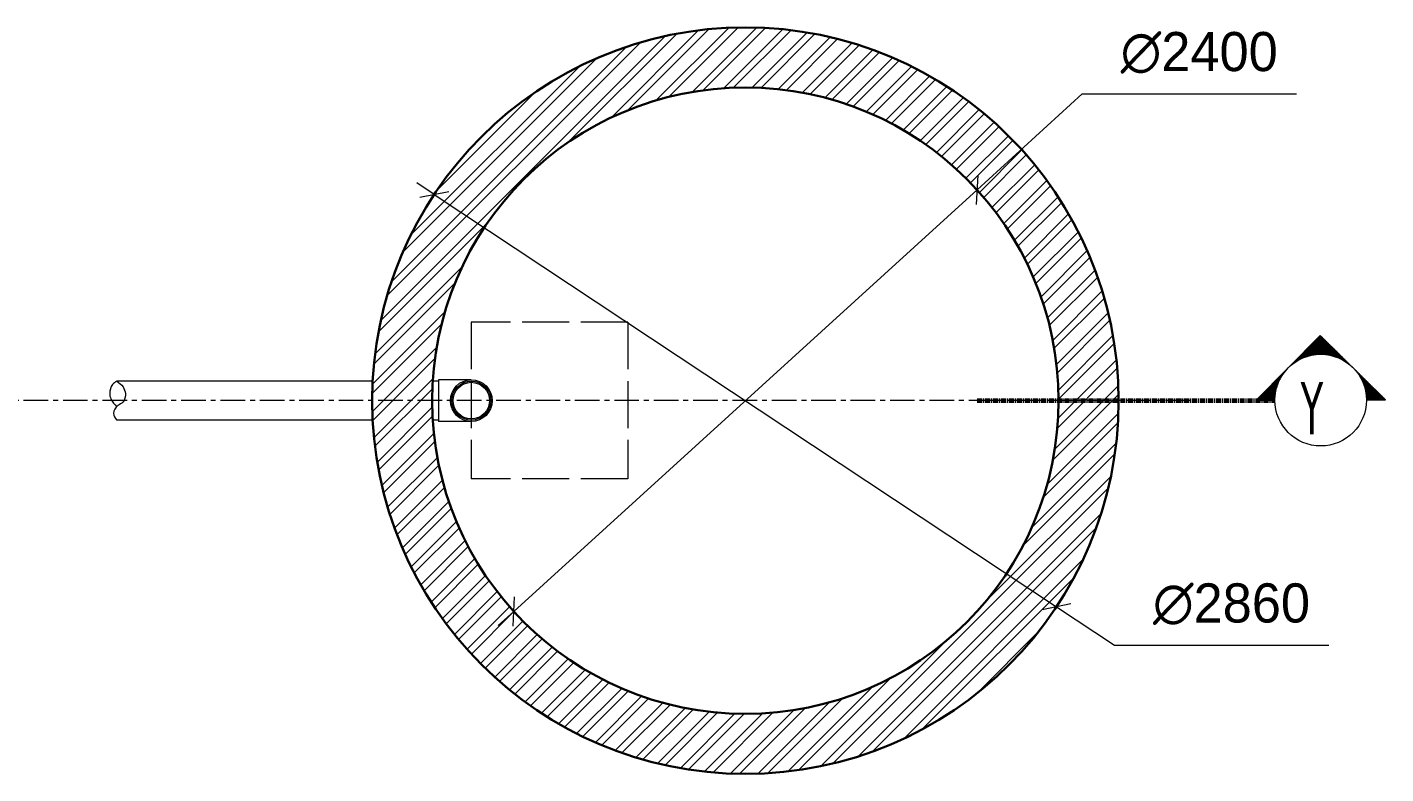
# Model space of a CAD drawing. Header units: inches. Extents: x 13362 to 219275, y -159770 to -978.
# Drawn here: x 170405 to 175610, y -131660 to -128799 of the extents above; entities that cross this region are included whole.
import ezdxf

# ---------------------------------------------------------------- set-up
doc = ezdxf.new("R2010")
doc.units = ezdxf.units.IN
doc.header["$LTSCALE"] = 15
doc.header["$MEASUREMENT"] = 0
doc.linetypes.add('ACAD_ISO02W100', pattern=[15, 12, -3])
doc.linetypes.add('CENTERX2', pattern=[101.6, 63.5, -12.7, 12.7, -12.7])
doc.layers.get('0').update_dxf_attribs({"lineweight": 0})
doc.layers.get('Defpoints').update_dxf_attribs({"lineweight": 0})
for name, color, linetype, lineweight in [('centerline', 8, 'CENTERX2', 9), ('DIMENSIONS', 7, 'Continuous', 0), ('GENERAL NOTE', 4, 'Continuous', 0), ('hatch', 252, 'Continuous', 0), ('HATCH 2', 252, 'Continuous', 0), ('PIPES', 130, 'Continuous', 13), ('section line', 132, 'Continuous', 50), ('SECTION LINES', 60, 'CENTERX2', 60), ('text', 3, 'Continuous', 0), ('TEXTS', 3, 'Continuous', 0), ('WALLS', 50, 'Continuous', 30), ('window', 5, 'Continuous', 0)]:
    doc.layers.add(name, color=color, linetype=linetype, lineweight=lineweight)
doc.styles.add('KS150', font='stylu.ttf', dxfattribs={"height": 150})
doc.styles.add('ss200', font='TAHOMA.TTF', dxfattribs={"width": 0.6, "height": 300})
doc.dimstyles.new('SS 125', dxfattribs={"dimtxt": 150, "dimasz": 80, "dimexe": 100, "dimexo": 100, "dimgap": 75, "dimtad": 1, "dimtoh": 1, "dimdec": 0, "dimtxsty": 'KS150', "dimblk": 'OBLIQUE', "dimcen": 50, "dimdle": 100, "dimclrd": 256, "dimclre": 256, "dimclrt": 256, "dimadec": 0, "dimazin": 0, "dimtfac": 1, "dimtdec": 0, "dimtix": 1, "dimtmove": 2, "dimatfit": 0, "dimldrblk": 'DOT', "dimfxl": 1, "dimlwd": -1, "dimlwe": -1, "dimarcsym": 0})

# ---------------------------------------------------------------- blocks, each defined once
blk = doc.blocks.new('_Oblique')
at = {"layer": 'window', "color": 0, "lineweight": -2}
blk.add_line((-0.5, -0.5), (0.5, 0.5), dxfattribs=at)
blk = doc.blocks.new('*D211')
at = {"layer": 'Defpoints', "color": 0}
for p in [(174043.6, -129422.1), (172268.9, -131037.7)]:
    blk.add_point(p, dxfattribs=at)
at = {"layer": 'DIMENSIONS'}
for p, q in [((174043.6, -129422.1), (174446.9, -129055)), ((174446.9, -129055), (175268.1, -129055)), ((172268.9, -131037.7), (174043.6, -129422.1)), ((172268.9, -131037.7), (172209.7, -131091.6))]:
    blk.add_line(p, q, dxfattribs=at)
at = {"layer": 'DIMENSIONS', "xscale": 80, "yscale": 80, "zscale": 80}
for p, rotation in [((174043.6, -129422.1), 222.3135925259581), ((172268.9, -131037.7), 42.31359252595811)]:
    blk.add_blockref('_Oblique', p, dxfattribs=dict(at, rotation=rotation))
at = {"layer": 'DIMENSIONS', "insert": (174895, -128897.6), "char_height": 150, "attachment_point": 5, "style": 'KS150'}
blk.add_mtext('∅2400', dxfattribs=at)
blk = doc.blocks.new('_Dot')
at = {"layer": 'TEXTS', "color": 0, "lineweight": -2}
blk.add_line((-0.5, 0), (-1, 0), dxfattribs=at)
at = {"layer": 'TEXTS', "color": 0, "const_width": 0.5}
blk.add_lwpolyline([(-0.25, 0, 1), (0.25, 0, 1)], format="xyb", close=True, dxfattribs=at)
blk = doc.blocks.new('*D212')
at = {"layer": 'Defpoints', "color": 0}
for p in [(171964.4, -129439.8), (174348.1, -131020)]:
    blk.add_point(p, dxfattribs=at)
at = {"layer": 'DIMENSIONS'}
for p, q in [((171964.4, -129439.8), (171897.7, -129395.6)), ((171964.4, -129439.8), (174348.1, -131020)), ((174348.1, -131020), (174570.6, -131167.5)), ((174570.6, -131167.5), (175391.8, -131167.5))]:
    blk.add_line(p, q, dxfattribs=at)
at = {"layer": 'DIMENSIONS', "xscale": 80, "yscale": 80, "zscale": 80}
for p, rotation in [((171964.4, -129439.8), 326.4588710257831), ((174348.1, -131020), 146.4588710257831)]:
    blk.add_blockref('_Oblique', p, dxfattribs=dict(at, rotation=rotation))
at = {"layer": 'DIMENSIONS', "insert": (175018.7, -131010.1), "char_height": 150, "attachment_point": 5, "style": 'KS150'}
blk.add_mtext('∅2860', dxfattribs=at)
blk = doc.blocks.new('*X192')
at = {"color": 0}
for p, q in [((220.77, 78.4), (223.84, 78.4)), ((220.97, 78.6), (223.84, 78.6)), ((221.17, 78.8), (223.84, 78.8)), ((221.37, 79), (223.84, 79)), ((221.57, 79.2), (223.84, 79.2)), ((221.77, 79.4), (223.84, 79.4)), ((221.97, 79.6), (223.84, 79.6)), ((222.17, 79.8), (223.84, 79.8)), ((222.37, 80), (223.84, 80)), ((222.57, 80.2), (223.84, 80.2)), ((222.77, 80.4), (223.84, 80.4)), ((222.97, 80.6), (223.84, 80.6)), ((223.17, 80.8), (223.84, 80.8)), ((223.37, 81), (223.84, 81)), ((223.57, 81.2), (223.84, 81.2)), ((223.77, 81.4), (223.84, 81.4)), ((217.17, 74.8), (217.69, 74.8)), ((217.37, 75), (218.04, 75)), ((217.57, 75.2), (218.41, 75.2)), ((217.77, 75.4), (218.83, 75.4)), ((217.97, 75.6), (219.29, 75.6)), ((218.17, 75.8), (219.81, 75.8)), ((218.37, 76), (220.42, 76)), ((218.57, 76.2), (221.18, 76.2)), ((218.77, 76.4), (222.3, 76.4)), ((218.97, 76.6), (223.84, 76.6)), ((219.17, 76.8), (223.84, 76.8)), ((219.37, 77), (223.84, 77)), ((219.57, 77.2), (223.84, 77.2)), ((219.77, 77.4), (223.84, 77.4)), ((219.97, 77.6), (223.84, 77.6)), ((220.17, 77.8), (223.84, 77.8)), ((220.37, 78), (223.84, 78)), ((220.57, 78.2), (223.84, 78.2)), ((213.57, 71.2), (213.89, 71.2)), ((213.77, 71.4), (214.03, 71.4)), ((213.97, 71.6), (214.17, 71.6)), ((214.17, 71.8), (214.32, 71.8)), ((214.37, 72), (214.48, 72)), ((214.57, 72.2), (214.64, 72.2)), ((214.77, 72.4), (214.81, 72.4)), ((214.97, 72.6), (214.99, 72.6)), ((215.17, 72.8), (215.18, 72.8)), ((215.57, 73.2), (215.58, 73.2)), ((215.77, 73.4), (215.79, 73.4)), ((215.97, 73.6), (216.02, 73.6)), ((216.17, 73.8), (216.26, 73.8)), ((216.37, 74), (216.51, 74)), ((216.57, 74.2), (216.78, 74.2)), ((216.77, 74.4), (217.06, 74.4)), ((216.97, 74.6), (217.36, 74.6)), ((209.97, 67.6), (212.25, 67.6)), ((210.17, 67.8), (212.31, 67.8)), ((210.37, 68), (212.36, 68)), ((210.57, 68.2), (212.43, 68.2)), ((210.77, 68.4), (212.49, 68.4)), ((210.97, 68.6), (212.57, 68.6)), ((211.17, 68.8), (212.64, 68.8)), ((211.37, 69), (212.72, 69)), ((211.57, 69.2), (212.8, 69.2)), ((211.77, 69.4), (212.89, 69.4)), ((211.97, 69.6), (212.98, 69.6)), ((212.17, 69.8), (213.08, 69.8)), ((212.37, 70), (213.18, 70)), ((212.57, 70.2), (213.28, 70.2)), ((212.77, 70.4), (213.39, 70.4)), ((212.97, 70.6), (213.51, 70.6)), ((213.17, 70.8), (213.63, 70.8)), ((213.37, 71), (213.76, 71)), ((206.97, 64.6), (211.84, 64.6)), ((206.97, 64.4), (211.84, 64.4)), ((207.17, 64.8), (211.85, 64.8)), ((207.17, 64.2), (211.85, 64.2)), ((207.37, 65), (211.85, 65)), ((207.57, 65.2), (211.86, 65.2)), ((207.77, 65.4), (211.88, 65.4)), ((207.97, 65.6), (211.89, 65.6)), ((208.17, 65.8), (211.91, 65.8)), ((208.37, 66), (211.94, 66)), ((208.57, 66.2), (211.96, 66.2)), ((208.77, 66.4), (211.99, 66.4)), ((208.97, 66.6), (212.03, 66.6)), ((209.17, 66.8), (212.07, 66.8)), ((209.37, 67), (212.11, 67)), ((209.57, 67.2), (212.15, 67.2)), ((209.77, 67.4), (212.2, 67.4)), ((207.37, 64), (211.85, 64)), ((207.57, 63.8), (211.86, 63.8)), ((207.77, 63.6), (211.88, 63.6)), ((207.97, 63.4), (211.89, 63.4)), ((208.17, 63.2), (211.91, 63.2)), ((208.37, 63), (211.94, 63)), ((208.57, 62.8), (211.96, 62.8)), ((208.77, 62.6), (211.99, 62.6)), ((208.97, 62.4), (212.03, 62.4)), ((209.17, 62.2), (212.07, 62.2)), ((209.37, 62), (212.11, 62)), ((209.57, 61.8), (212.15, 61.8)), ((209.77, 61.6), (212.2, 61.6)), ((209.97, 61.4), (212.25, 61.4)), ((210.17, 61.2), (212.31, 61.2)), ((210.37, 61), (212.36, 61)), ((210.57, 60.8), (212.43, 60.8)), ((210.77, 60.6), (212.49, 60.6)), ((210.97, 60.4), (212.56, 60.4)), ((211.17, 60.2), (212.64, 60.2)), ((211.37, 60), (212.72, 60)), ((211.57, 59.8), (212.8, 59.8)), ((211.77, 59.6), (212.89, 59.6)), ((211.97, 59.4), (212.98, 59.4)), ((212.17, 59.2), (213.08, 59.2)), ((212.37, 59), (213.18, 59)), ((212.57, 58.8), (213.28, 58.8)), ((212.77, 58.6), (213.39, 58.6)), ((212.97, 58.4), (213.51, 58.4)), ((213.17, 58.2), (213.63, 58.2)), ((213.37, 58), (213.76, 58)), ((213.57, 57.8), (213.89, 57.8)), ((213.77, 57.6), (214.02, 57.6)), ((213.97, 57.4), (214.17, 57.4)), ((214.17, 57.2), (214.32, 57.2)), ((214.37, 57), (214.47, 57)), ((214.57, 56.8), (214.64, 56.8)), ((214.77, 56.6), (214.81, 56.6)), ((214.97, 56.4), (214.99, 56.4)), ((215.17, 56.2), (215.18, 56.2)), ((215.57, 55.8), (215.58, 55.8)), ((215.77, 55.6), (215.79, 55.6)), ((215.97, 55.4), (216.02, 55.4)), ((216.17, 55.2), (216.26, 55.2)), ((216.37, 55), (216.51, 55)), ((216.57, 54.8), (216.78, 54.8)), ((216.77, 54.6), (217.06, 54.6)), ((216.97, 54.4), (217.36, 54.4)), ((217.17, 54.2), (217.68, 54.2)), ((217.37, 54), (218.03, 54)), ((217.57, 53.8), (218.41, 53.8)), ((217.77, 53.6), (218.82, 53.6)), ((217.97, 53.4), (219.28, 53.4)), ((218.17, 53.2), (219.8, 53.2)), ((218.37, 53), (220.41, 53)), ((218.57, 52.8), (221.17, 52.8)), ((218.77, 52.6), (222.29, 52.6)), ((218.97, 52.4), (223.84, 52.4)), ((219.17, 52.2), (223.84, 52.2)), ((219.37, 52), (223.84, 52)), ((219.57, 51.8), (223.84, 51.8)), ((219.77, 51.6), (223.84, 51.6)), ((219.97, 51.4), (223.84, 51.4)), ((220.17, 51.2), (223.84, 51.2)), ((220.37, 51), (223.84, 51)), ((220.57, 50.8), (223.84, 50.8)), ((220.77, 50.6), (223.84, 50.6)), ((220.97, 50.4), (223.84, 50.4)), ((221.17, 50.2), (223.84, 50.2)), ((221.37, 50), (223.84, 50)), ((221.57, 49.8), (223.84, 49.8)), ((221.77, 49.6), (223.84, 49.6)), ((221.97, 49.4), (223.84, 49.4)), ((222.17, 49.2), (223.84, 49.2)), ((222.37, 49), (223.84, 49)), ((222.57, 48.8), (223.84, 48.8)), ((222.77, 48.6), (223.84, 48.6)), ((222.97, 48.4), (223.84, 48.4)), ((223.17, 48.2), (223.84, 48.2)), ((223.37, 48), (223.84, 48)), ((223.57, 47.8), (223.84, 47.8)), ((223.77, 47.6), (223.84, 47.6))]:
    blk.add_line(p, q, dxfattribs=at)
blk = doc.blocks.new('DETCO 2')
at = {"layer": 'GENERAL NOTE', "color": 7}
for p, q in [((-12, 16.97), (-28.97, 0)), ((-12, 16.97), (4.97, 0)), ((-24, 0), (-28.97, 0)), ((0, 0), (4.97, 0))]:
    blk.add_line(p, q, dxfattribs=at)
blk.add_circle((-12, 0), 12, dxfattribs=at)
at = {"layer": 'GENERAL NOTE', "color": 3, "rotation": 270}
blk.add_blockref('*X192', (-76.5, 223.84), dxfattribs=at)

msp = doc.modelspace()

# ---------------------------------------------------------------- hatches: boundary and pattern name
at = {"layer": 'HATCH 2'}
h = msp.add_hatch(dxfattribs=at)
h.set_pattern_fill('ANSI32', color=256, scale=200, style=0)
h.set_pattern_definition([(45, (136549.826, -162056.09), (-53.03301, 53.03301), []), (45, (136585.18, -162056.09), (-53.03301, 53.03301), [])])
h.paths.add_polyline_path([(171726.2, -130229.9), (171956.2, -130229.9, -1), (174356.2, -130229.9), (174586.2, -130229.9, 1)])
h.paths.add_polyline_path([(174586.2, -130229.9), (174356.2, -130229.9, -1), (171956.2, -130229.9), (171726.2, -130229.9, 1)])

# ---------------------------------------------------------------- linework, layer by layer
at = {"layer": 'centerline', "ltscale": 0.099}
msp.add_line((174860.8, -130229.9), (162449.5, -130229.9), dxfattribs=at)
at = {"layer": 'hatch', "linetype": 'ACAD_ISO02W100'}
for p, q in [((172706.2, -129929.9), (172106.2, -129929.9)), ((172106.2, -129929.9), (172106.2, -130529.9)), ((172706.2, -129929.9), (172706.2, -130529.9)), ((172706.2, -130529.9), (172106.2, -130529.9))]:
    msp.add_line(p, q, dxfattribs=at)
at = {"layer": 'PIPES'}
for p, q in [((171728.2, -130154.9), (170748, -130154.9)), ((171980.1, -130154.9), (171956.2, -130154.9)), ((171980.1, -130149.9), (171980.1, -130309.9)), ((172106.2, -130149.9), (171980.1, -130149.9)), ((171728.2, -130304.9), (170748, -130304.9)), ((171980.1, -130304.9), (171956.2, -130304.9)), ((172106.2, -130309.9), (171980.1, -130309.9))]:
    msp.add_line(p, q, dxfattribs=at)
for radius in [80, 75, 70]:
    msp.add_circle((172106.2, -130229.9), radius, dxfattribs=at)
for points in [[(170748, -130154.9), (170731.8, -130168.6), (170720.7, -130202.5), (170725.2, -130223.4), (170748.7, -130253.4)], [(170748, -130154.9), (170772.1, -130177.4), (170780.8, -130203.2), (170771, -130235.8), (170752, -130248.9), (170735.7, -130278.3), (170748, -130304.9)]]:
    msp.add_spline(points, degree=3, dxfattribs=at)
at = {"layer": 'SECTION LINES', "ltscale": 0.02}
msp.add_line((174044.1, -130229.9), (175184.8, -130229.9), dxfattribs=at)
at = {"layer": 'WALLS'}
for radius in [1430, 1200]:
    msp.add_circle((173156.2, -130229.9), radius, dxfattribs=at)

# ---------------------------------------------------------------- block references
at = {"layer": 'section line', "xscale": 14.63039999999156, "yscale": 14.63039999999455, "zscale": 14.6304, "rotation": 0.3918519385615899}
msp.add_blockref('DETCO 2', (175535.9, -130227), dxfattribs=at)

# ---------------------------------------------------------------- texts
at = {"layer": 'text', "insert": (175283.5, -130158.6), "char_height": 200, "width": 2.614797267597169e-12, "attachment_point": 1, "style": 'ss200'}
msp.add_mtext('Y', dxfattribs=at)

# ---------------------------------------------------------------- dimensions: what is measured, and where the dimension line sits
at = {"layer": 'DIMENSIONS'}
for p1, p2, picture, middle in [((172268.9, -131037.7), (174043.6, -129422.1), '*D211', (174895, -129055)), ((171964.4, -129439.8), (174348.1, -131020), '*D212', (175018.7, -131167.5))]:
    dim = msp.add_diameter_dim_2p(p1=p1, p2=p2, dimstyle='SS 125', override={"dimtmove": 0}, dxfattribs=at)
    dim.commit()
    dim.dimension.update_dxf_attribs({"geometry": picture, "text_midpoint": middle, "dimtype": 163})

doc.saveas('drawing.dxf')
